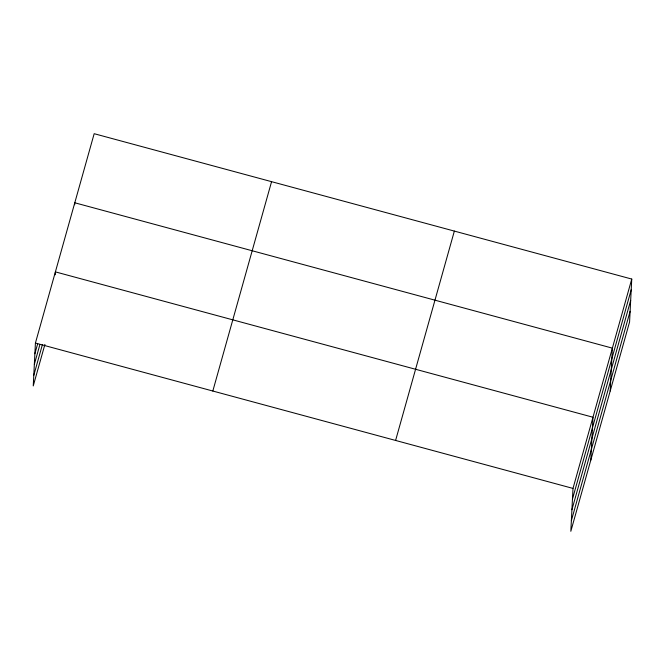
<?xml version="1.0" encoding="UTF-8"?>
<svg xmlns="http://www.w3.org/2000/svg" width="665" height="665" viewBox="0 0 665 665"><rect width="100%" height="100%" fill="white"/><g stroke="black" fill="none" stroke-linecap="round" stroke-linejoin="round"><path stroke-width="1" d="M631.75 279.059L572.997 488.418L570.828 531.302L629.58 321.943L631.75 279.059L94.172 133.698L35.42 343.057L33.25 385.941L44.904 344.42M55.253 274.786L55.395 271.877L592.972 417.238L590.803 460.122M74.688 204.729L74.788 202.783L612.365 348.144L610.187 391.028M34.879 353.738L37.656 343.847M34.347 364.362L39.892 344.586M33.79 375.318L42.385 344.67M212.825 391.028L271.569 181.67M395.6 440.446L454.353 231.088M572.457 499.091L631.21 289.732M571.925 509.723L630.669 300.364M571.368 520.67L630.112 311.311M35.42 343.057L572.997 488.418"/></g></svg>
